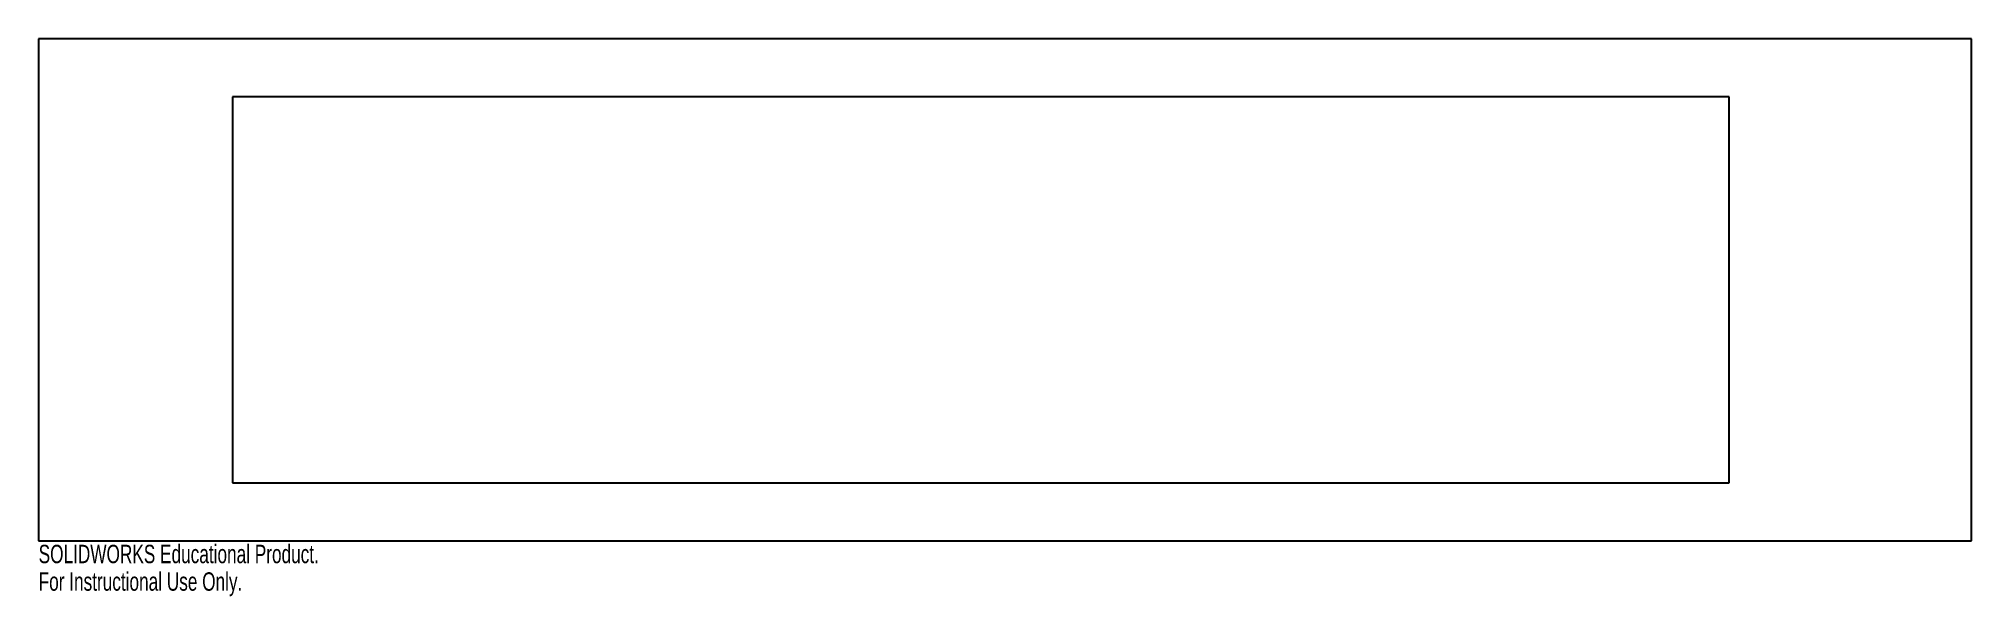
# Model space of a CAD drawing. Header units: inches. Extents: x -10 to 10, y -3.2 to 2.6.
import ezdxf

# ---------------------------------------------------------------- set-up
doc = ezdxf.new("R2010")
doc.units = ezdxf.units.IN
doc.header["$MEASUREMENT"] = 0
doc.styles.add('SLDTEXTSTYLE0', font='TXT', dxfattribs={"width": 0.7})

msp = doc.modelspace()

# ---------------------------------------------------------------- linework, layer by layer
at = {"color": 7, "linetype": 'Continuous', "lineweight": 25}
for p, q in [((-10.004, 2.598), (-10.004, -2.598)), ((10.004, 2.598), (-10.004, 2.598)), ((10.004, -2.598), (10.004, 2.598)), ((-7.996, 1.996), (-7.996, -1.998)), ((7.496, 1.996), (-7.996, 1.996)), ((7.496, -1.998), (7.496, 1.996)), ((-7.996, -1.998), (7.496, -1.998)), ((-10.004, -2.598), (10.004, -2.598))]:
    msp.add_line(p, q, dxfattribs=at)

# ---------------------------------------------------------------- texts
at = {"color": 7, "linetype": 'Continuous', "char_height": 0.1903, "attachment_point": 1, "style": 'SLDTEXTSTYLE0'}
for s, insert in [('SOLIDWORKS Educational Product.', (-10.004, -2.638)), ('For Instructional Use Only.', (-10.004, -2.923))]:
    msp.add_mtext(s, dxfattribs=dict(at, insert=insert))

doc.saveas('drawing.dxf')
